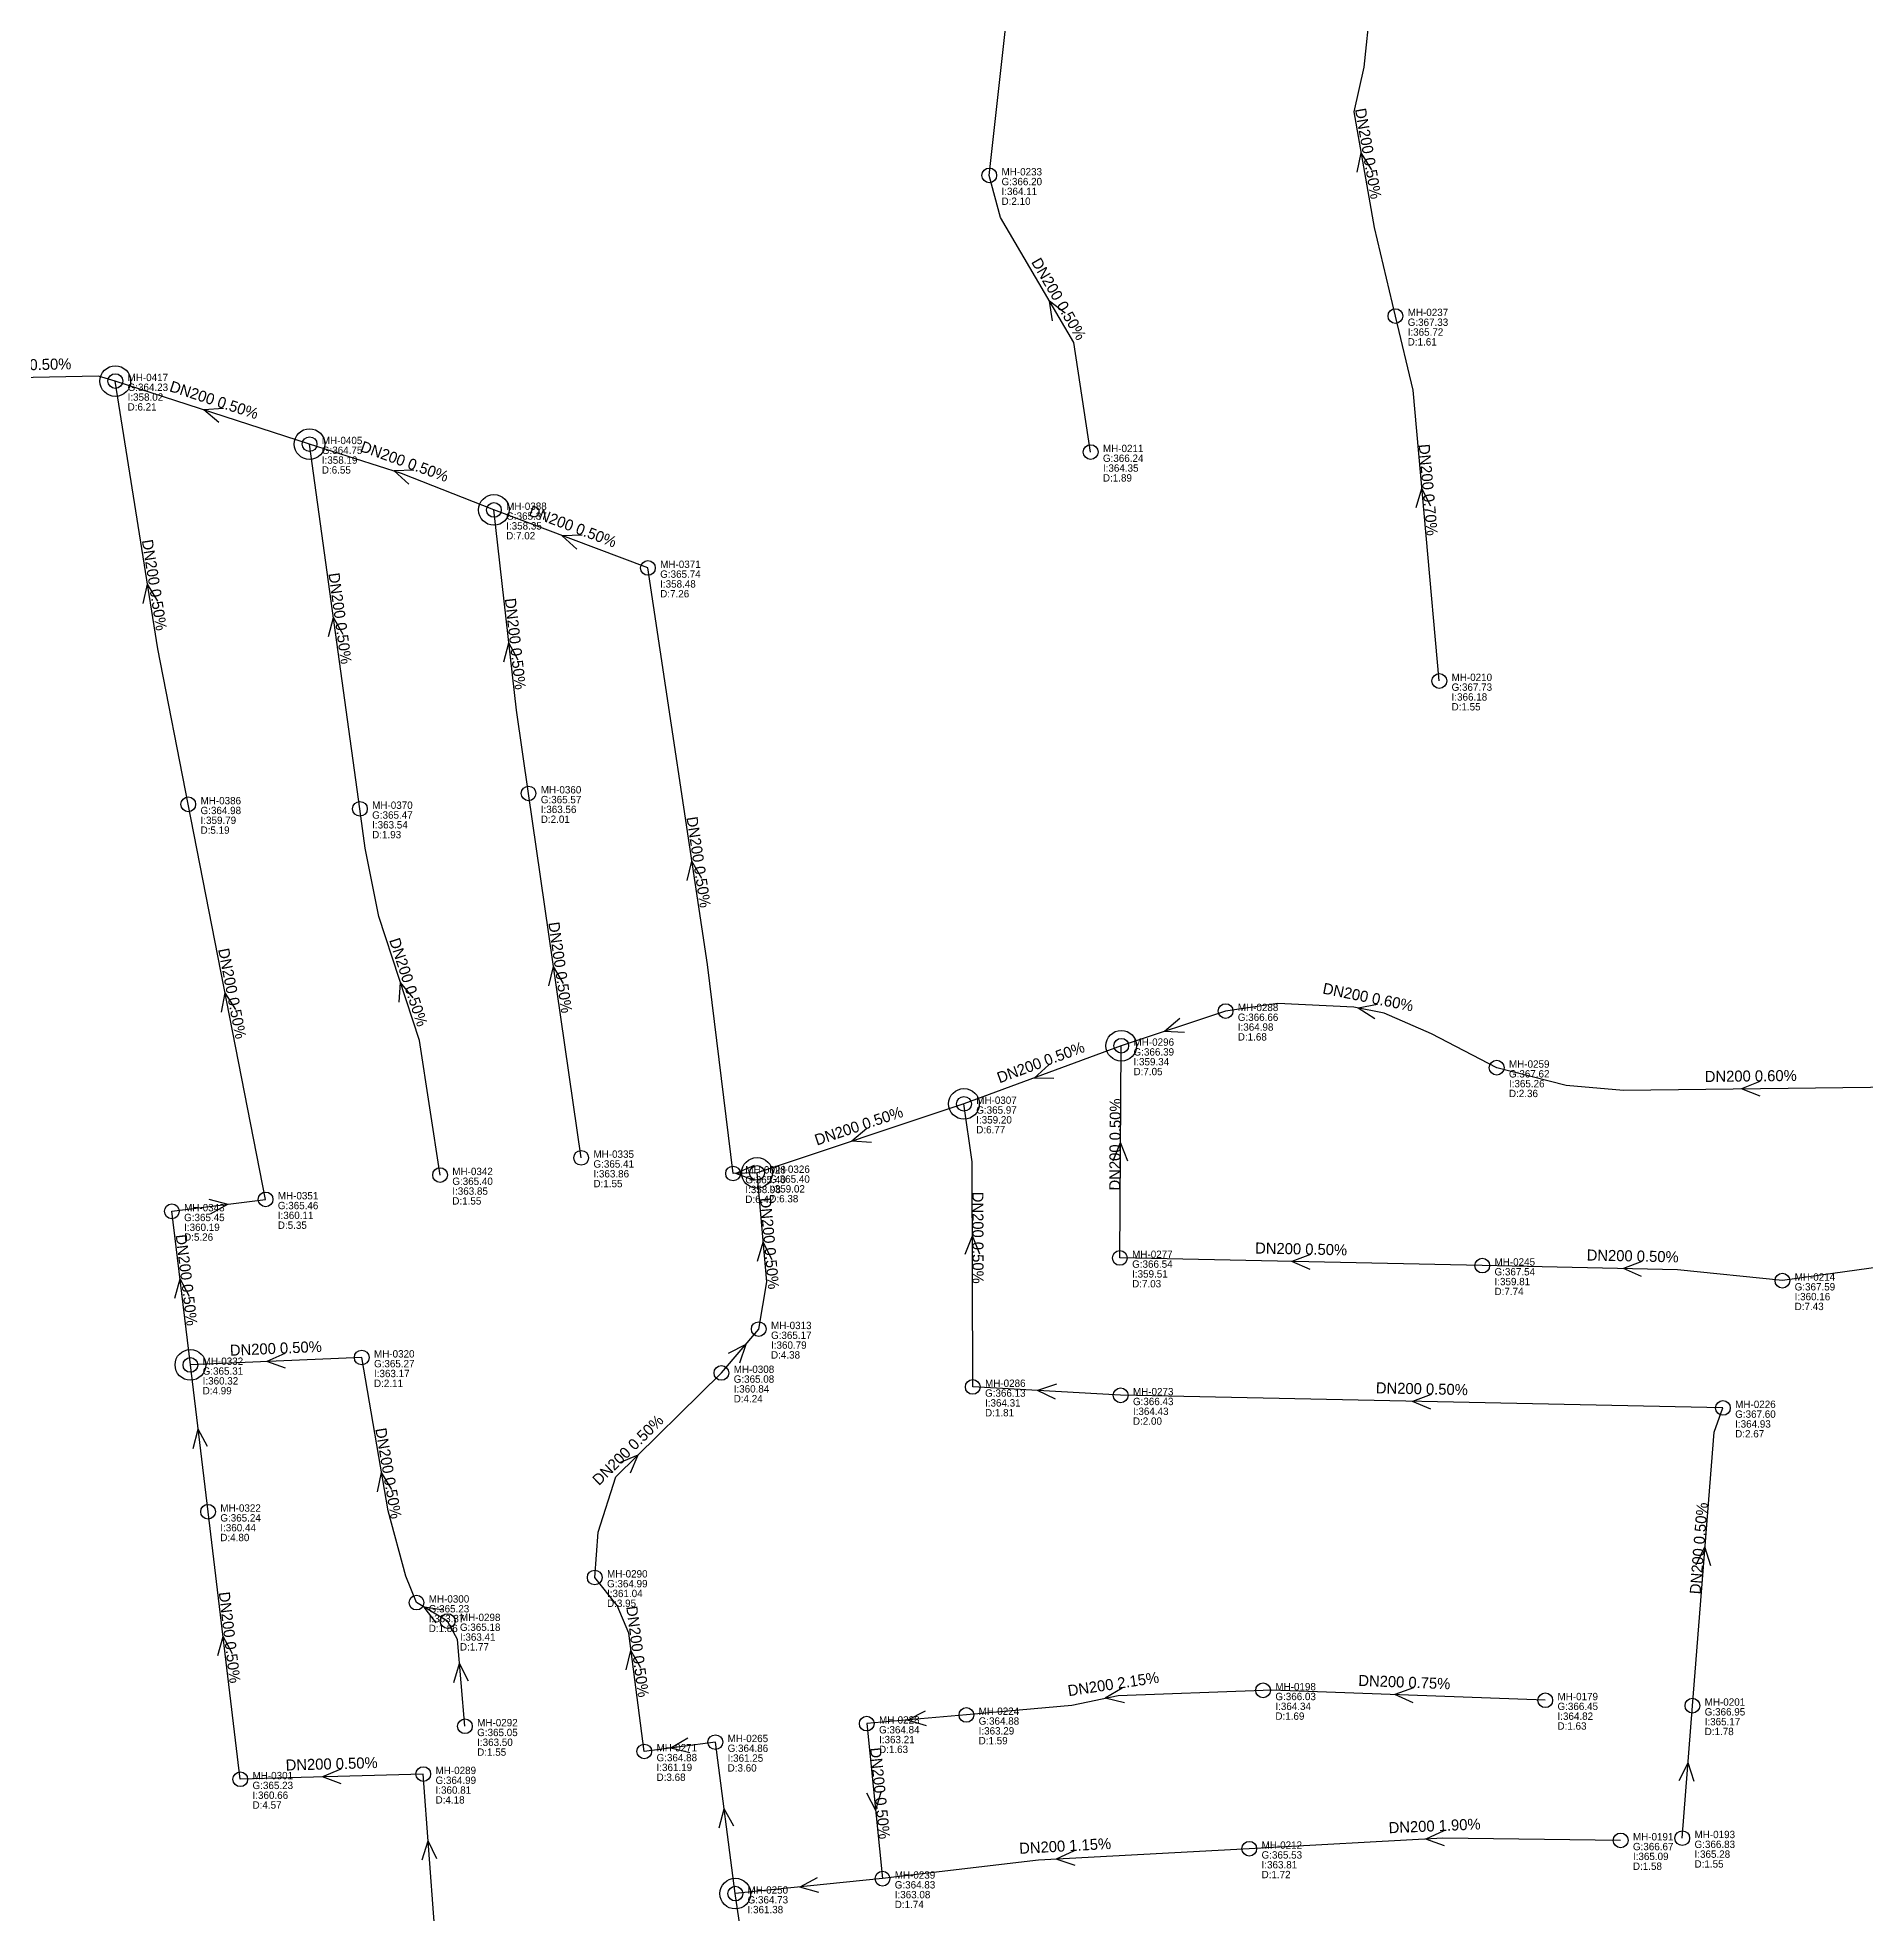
# Model space of a CAD drawing. Header units: metres. Extents: x 449149 to 451990, y 2566737 to 2570847.
# Drawn here: x 450439.7 to 450737.7, y 2569558.1 to 2569864 of the extents above; entities that cross this region are included whole.
import ezdxf
from ezdxf.enums import TextEntityAlignment as Align

# ---------------------------------------------------------------- set-up
doc = ezdxf.new("R2010")
doc.units = ezdxf.units.M
for name, color, linetype in [('SEW-DROP', 6, 'Continuous'), ('SEW-LABEL', 2, 'Continuous'), ('SEW-MH', 7, 'Continuous'), ('SEW-MH-LABEL', 8, 'Continuous'), ('SEW-PIPE-DN200', 3, 'Continuous')]:
    doc.layers.add(name, color=color, linetype=linetype)

msp = doc.modelspace()

# ---------------------------------------------------------------- linework, layer by layer
at = {"layer": 'SEW-DROP'}
for centre in [(450452.34, 2569808.03), (450483.99, 2569797.76), (450514.03, 2569787.04), (450616.25, 2569699.71), (450590.62, 2569690.24), (450556.9, 2569678.99), (450464.57, 2569647.7), (450553.36, 2569561.53)]:
    msp.add_circle(centre, 2.5, dxfattribs=at)
at = {"layer": 'SEW-LABEL'}
for p, q in [((450654.7, 2569842.07), (450655.36, 2569845.23)), ((450657.06, 2569842.49), (450655.36, 2569845.23)), ((450605.02, 2569817.87), (450604.55, 2569821.06)), ((450607.1, 2569819.08), (450604.55, 2569821.06)), ((450469.96, 2569803.57), (450466.74, 2569803.36)), ((450469.22, 2569801.29), (450466.74, 2569803.36)), ((450501, 2569793.51), (450497.77, 2569793.4)), ((450500.19, 2569791.26), (450497.77, 2569793.4)), ((450664.31, 2569787.43), (450665.24, 2569790.53)), ((450666.7, 2569787.65), (450665.24, 2569790.53)), ((450528.4, 2569782.91), (450525.17, 2569782.84)), ((450527.56, 2569780.66), (450525.17, 2569782.84)), ((450456.88, 2569771.79), (450457.6, 2569774.95)), ((450459.25, 2569772.17), (450457.6, 2569774.95)), ((450487.1, 2569766.39), (450487.88, 2569769.53)), ((450489.48, 2569766.72), (450487.88, 2569769.53)), ((450515.62, 2569762.29), (450516.47, 2569765.4)), ((450518, 2569762.56), (450516.47, 2569765.4)), ((450545.54, 2569726.64), (450546.29, 2569729.78)), ((450547.92, 2569726.99), (450546.29, 2569729.78)), ((450522.99, 2569709.48), (450523.75, 2569712.62)), ((450525.36, 2569709.83), (450523.75, 2569712.62)), ((450469.63, 2569705.16), (450470.24, 2569708.34)), ((450471.99, 2569705.62), (450470.24, 2569708.34)), ((450498.58, 2569706.8), (450498.8, 2569710.02)), ((450500.87, 2569707.54), (450498.8, 2569710.02)), ((450658.01, 2569706.44), (450654.83, 2569705.86)), ((450657.54, 2569704.09), (450654.83, 2569705.86)), ((450625.79, 2569704.15), (450623.32, 2569702.06)), ((450626.55, 2569701.87), (450623.32, 2569702.06)), ((450604.43, 2569696.62), (450602.03, 2569694.45)), ((450605.26, 2569694.37), (450602.03, 2569694.45)), ((450720.31, 2569693.91), (450717.33, 2569692.67)), ((450720.34, 2569691.51), (450717.33, 2569692.67)), ((450574.8, 2569686.22), (450572.34, 2569684.14)), ((450575.56, 2569683.95), (450572.34, 2569684.14)), ((450614.92, 2569680.93), (450616.15, 2569683.92)), ((450617.32, 2569680.91), (450616.15, 2569683.92)), ((450556.41, 2569680.17), (450553.45, 2569678.9)), ((450556.47, 2569677.77), (450553.45, 2569678.9)), ((450467.55, 2569674.7), (450470.67, 2569673.89)), ((450467.85, 2569672.32), (450470.67, 2569673.89)), ((450556.99, 2569664.62), (450557.92, 2569667.71)), ((450559.38, 2569664.83), (450557.92, 2569667.71)), ((450590.81, 2569665.72), (450592, 2569668.72)), ((450593.21, 2569665.73), (450592, 2569668.72)), ((450647.07, 2569665.67), (450644.04, 2569664.53)), ((450462.05, 2569658.58), (450462.88, 2569661.71)), ((450464.43, 2569658.87), (450462.88, 2569661.71)), ((450647.01, 2569663.27), (450644.04, 2569664.53)), ((450701.09, 2569664.53), (450698.06, 2569663.39)), ((450701.03, 2569662.13), (450698.06, 2569663.39)), ((450479.98, 2569649.56), (450477.03, 2569648.24)), ((450552.26, 2569649.6), (450555.11, 2569651.1)), ((450554.08, 2569648.04), (450555.11, 2569651.1)), ((450480.08, 2569647.16), (450477.03, 2569648.24)), ((450605.67, 2569644.54), (450602.6, 2569643.51)), ((450605.53, 2569642.14), (450602.6, 2569643.51)), ((450666.74, 2569642.88), (450663.71, 2569641.74)), ((450666.69, 2569640.48), (450663.71, 2569641.74)), ((450465, 2569634.1), (450465.83, 2569637.23)), ((450467.38, 2569634.39), (450465.83, 2569637.23)), ((450534.57, 2569631.8), (450537.55, 2569633.05)), ((450536.26, 2569630.09), (450537.55, 2569633.05)), ((450495.05, 2569627), (450495.72, 2569630.16)), ((450497.41, 2569627.41), (450495.72, 2569630.16)), ((450709.92, 2569615.14), (450711.36, 2569618.03)), ((450712.32, 2569614.95), (450711.36, 2569618.03)), ((450504.62, 2569605.66), (450502.66, 2569608.22)), ((450505.85, 2569607.72), (450502.66, 2569608.22)), ((450469.06, 2569600.34), (450469.9, 2569603.46)), ((450471.45, 2569600.63), (450469.9, 2569603.46)), ((450535.56, 2569598.02), (450536.36, 2569601.15)), ((450537.94, 2569598.33), (450536.36, 2569601.15)), ((450507.48, 2569595.96), (450508.41, 2569599.06)), ((450509.87, 2569596.17), (450508.41, 2569599.06)), ((450616.4, 2569595.02), (450613.61, 2569593.39)), ((450663.89, 2569595.05), (450660.84, 2569593.96)), ((450584.28, 2569591.27), (450581.4, 2569589.82)), ((450616.75, 2569592.65), (450613.61, 2569593.39)), ((450663.8, 2569592.65), (450660.84, 2569593.96)), ((450584.49, 2569588.88), (450581.4, 2569589.82)), ((450545.65, 2569586.84), (450542.83, 2569585.26)), ((450545.96, 2569584.46), (450542.83, 2569585.26)), ((450707.17, 2569579.96), (450708.6, 2569582.86)), ((450709.57, 2569579.78), (450708.6, 2569582.86)), ((450489.08, 2569581.83), (450486.11, 2569580.55)), ((450489.15, 2569579.43), (450486.11, 2569580.55)), ((450574.72, 2569577.97), (450576.21, 2569575.11)), ((450577.1, 2569578.21), (450576.21, 2569575.11)), ((450550.74, 2569572.23), (450551.54, 2569575.36)), ((450553.12, 2569572.55), (450551.54, 2569575.36)), ((450502.36, 2569567.03), (450503.33, 2569570.11)), ((450504.75, 2569567.21), (450503.33, 2569570.11)), ((450668.79, 2569571.74), (450665.85, 2569570.41)), ((450668.89, 2569569.34), (450665.85, 2569570.41)), ((450608.59, 2569568.49), (450605.66, 2569567.13)), ((450608.72, 2569566.1), (450605.66, 2569567.13)), ((450566.72, 2569564.1), (450563.86, 2569562.6)), ((450566.96, 2569561.71), (450563.86, 2569562.6))]:
    msp.add_line(p, q, dxfattribs=at)
at = {"layer": 'SEW-MH'}
for centre in [(450594.74, 2569841.55), (450660.92, 2569818.63), (450452.34, 2569808.03), (450483.99, 2569797.76), (450611.26, 2569796.46), (450514.03, 2569787.04), (450539.12, 2569777.58), (450668.07, 2569759.16), (450519.67, 2569740.83), (450464.23, 2569739.06), (450492.19, 2569738.32), (450633.24, 2569705.36), (450616.25, 2569699.71), (450677.42, 2569696.14), (450590.62, 2569690.24), (450528.25, 2569681.45), (450552.99, 2569678.89), (450556.9, 2569678.99), (450505.25, 2569678.63), (450461.55, 2569672.73), (450476.82, 2569674.67), (450616.02, 2569665.13), (450675.07, 2569663.88), (450723.97, 2569661.43), (450557.18, 2569653.53), (450492.49, 2569648.9), (450464.57, 2569647.7), (450551.1, 2569646.39), (450592.05, 2569644.11), (450616.15, 2569642.74), (450714.28, 2569640.68), (450467.45, 2569623.77), (450530.46, 2569613.05), (450501.41, 2569608.96), (450506.49, 2569605.95), (450639.36, 2569594.66), (450685.33, 2569593.05), (450591.01, 2569590.66), (450709.31, 2569592.16), (450509.3, 2569588.8), (450574.78, 2569589.24), (450538.53, 2569584.7), (450550.11, 2569586.22), (450502.52, 2569581.01), (450472.7, 2569580.17), (450637.11, 2569568.84), (450697.62, 2569570.2), (450707.66, 2569570.57), (450577.34, 2569563.97), (450553.36, 2569561.53)]:
    msp.add_circle(centre, 1.2, dxfattribs=at)
at = {"layer": 'SEW-PIPE-DN200'}
for points in [[(450594.74, 2569841.55), (450594.74, 2569841.55), (450601.34, 2569901.19)], [(450660.92, 2569818.63), (450657.5, 2569833.04), (450654.19, 2569851.89), (450655.85, 2569859.17), (450656.84, 2569869.09), (450656.84, 2569869.09)], [(450611.26, 2569796.46), (450608.5, 2569814.3), (450596.59, 2569834.67), (450594.74, 2569841.55)], [(450668.07, 2569759.16), (450663.79, 2569806.58), (450660.92, 2569818.63)], [(450452.34, 2569808.03), (450449.59, 2569808.86), (450422.94, 2569808.27)], [(450464.23, 2569739.06), (450459.27, 2569764.41), (450452.34, 2569808.03)], [(450483.99, 2569797.76), (450452.34, 2569808.03)], [(450492.19, 2569738.32), (450483.99, 2569797.76)], [(450514.03, 2569787.04), (450498.96, 2569792.98), (450483.99, 2569797.76)], [(450539.12, 2569777.58), (450539.12, 2569777.58), (450514.03, 2569787.04)], [(450519.67, 2569740.83), (450517.72, 2569754.38), (450514.03, 2569787.04)], [(450552.99, 2569678.89), (450548.81, 2569712.97), (450539.12, 2569777.58)], [(450476.82, 2569674.67), (450464.23, 2569739.06)], [(450505.25, 2569678.63), (450501.88, 2569700.56), (450495.3, 2569720.76), (450493.07, 2569731.9), (450492.19, 2569738.32)], [(450528.25, 2569681.45), (450519.67, 2569740.83)], [(450633.24, 2569705.36), (450633.24, 2569705.36), (450616.25, 2569699.71)], [(450677.42, 2569696.14), (450666.81, 2569701.64), (450659.08, 2569705), (450654.13, 2569706), (450641.75, 2569706.62), (450633.24, 2569705.36)], [(450616.25, 2569699.71), (450590.62, 2569690.24)], [(450616.02, 2569665.13), (450616.25, 2569699.71)], [(450760.63, 2569693.19), (450698.08, 2569692.44), (450688.76, 2569693.25), (450677.42, 2569696.14)], [(450590.62, 2569690.24), (450556.9, 2569678.99)], [(450592.05, 2569644.11), (450591.97, 2569680.82), (450590.62, 2569690.24)], [(450556.9, 2569678.99), (450552.99, 2569678.89)], [(450557.18, 2569653.53), (450557.18, 2569653.53), (450558.51, 2569661.21), (450556.9, 2569678.99)], [(450461.55, 2569672.73), (450476.82, 2569674.67)], [(450464.57, 2569647.7), (450461.55, 2569672.73)], [(450675.07, 2569663.88), (450616.02, 2569665.13)], [(450764.64, 2569667.12), (450723.97, 2569661.43)], [(450723.97, 2569661.43), (450706.9, 2569663.2), (450675.07, 2569663.88)], [(450551.1, 2569646.39), (450557.18, 2569653.53)], [(450492.49, 2569648.9), (450464.57, 2569647.7)], [(450467.45, 2569623.77), (450464.57, 2569647.7)], [(450501.41, 2569608.96), (450501.41, 2569608.96), (450499.66, 2569613.25), (450496.8, 2569623.89), (450492.49, 2569648.9)], [(450530.46, 2569613.05), (450530.99, 2569620.46), (450533.9, 2569629.46), (450551.1, 2569646.39)], [(450616.15, 2569642.74), (450592.05, 2569644.11)], [(450714.28, 2569640.68), (450616.15, 2569642.74)], [(450709.31, 2569592.16), (450712.84, 2569636.76), (450714.28, 2569640.68)], [(450472.7, 2569580.17), (450467.45, 2569623.77)], [(450538.53, 2569584.7), (450535.99, 2569603.99), (450534.13, 2569608.49), (450530.46, 2569613.05), (450530.46, 2569613.05)], [(450506.49, 2569605.95), (450506.49, 2569605.95), (450501.41, 2569608.96)], [(450509.3, 2569588.8), (450508.07, 2569602.93), (450506.49, 2569605.95)], [(450639.36, 2569594.66), (450615.73, 2569593.74), (450608.18, 2569592.17), (450591.01, 2569590.66)], [(450685.33, 2569593.05), (450640.78, 2569594.71), (450639.36, 2569594.66)], [(450707.66, 2569570.57), (450709.31, 2569592.16)], [(450591.01, 2569590.66), (450574.78, 2569589.24)], [(450574.78, 2569589.24), (450577.34, 2569563.97)], [(450550.11, 2569586.22), (450538.53, 2569584.7)], [(450553.36, 2569561.53), (450550.11, 2569586.22)], [(450502.52, 2569581.01), (450472.7, 2569580.17)], [(450504.36, 2569556.23), (450502.52, 2569581.01)], [(450697.62, 2569570.2), (450668.62, 2569570.55), (450637.11, 2569568.84)], [(450637.11, 2569568.84), (450602.74, 2569566.97), (450577.34, 2569563.97)], [(450577.34, 2569563.97), (450553.36, 2569561.53)], [(450557.1, 2569536.34), (450553.36, 2569561.53)]]:
    msp.add_lwpolyline(points, dxfattribs=at)

# ---------------------------------------------------------------- texts
at = {"layer": 'SEW-LABEL'}
for s, rotation, p in [('DN200 0.50%', 279.9504, (450655.62, 2569844.96)), ('DN200 0.50%', 300.3026, (450605.3, 2569820.97)), ('DN200 0.50%', 1.2689, (450437.7, 2569809.79)), ('DN200 0.50%', 342.0201, (450468.16, 2569804.1)), ('DN200 0.50%', 340.1681, (450499.18, 2569794.09)), ('DN200 0.70%', 275.1634, (450665.37, 2569790.23)), ('DN200 0.50%', 339.3402, (450526.58, 2569783.51)), ('DN200 0.50%', 279.0277, (450457.83, 2569774.66)), ('DN200 0.50%', 277.8521, (450488.09, 2569769.24)), ('DN200 0.50%', 276.4418, (450516.64, 2569765.11)), ('DN200 0.50%', 278.5238, (450546.51, 2569729.5)), ('DN200 0.50%', 278.2164, (450523.96, 2569712.34)), ('DN200 0.50%', 288.0243, (450499.26, 2569709.8)), ('DN200 0.50%', 281.0642, (450470.52, 2569708.06)), ('DN200 0.60%', 348.6358, (450656.3, 2569706.76)), ('DN200 0.50%', 20.2731, (450603.44, 2569696.17)), ('DN200 0.60%', 0.6874, (450718.83, 2569693.89)), ('DN200 0.50%', 18.4527, (450573.76, 2569685.81)), ('DN200 0.50%', 89.6038, (450616.13, 2569683.62)), ('DN200 0.50%', 275.1691, (450558.05, 2569667.42)), ('DN200 0.50%', 270.1228, (450592, 2569668.42)), ('DN200 0.50%', 276.8702, (450463.06, 2569661.42)), ('DN200 0.50%', 358.7858, (450645.54, 2569665.7)), ('DN200 0.50%', 358.7858, (450699.56, 2569664.56)), ('DN200 0.50%', 2.4538, (450478.53, 2569649.5)), ('DN200 0.50%', 358.7978, (450665.21, 2569642.91)), ('DN200 0.50%', 279.7833, (450495.97, 2569629.88)), ('DN200 0.50%', 44.5562, (450536.49, 2569633.2)), ('DN200 0.50%', 85.4755, (450711.24, 2569617.74)), ('DN200 0.50%', 276.8699, (450470.08, 2569603.17)), ('DN200 0.50%', 277.4968, (450536.56, 2569600.86)), ('DN200 2.15%', 8.5463, (450615.09, 2569594.81)), ('DN200 0.75%', 357.8658, (450662.34, 2569595.11)), ('DN200 0.50%', -84.2243, (450576.06, 2569577.8)), ('DN200 0.50%', 1.5985, (450487.61, 2569581.79)), ('DN200 1.90%', 2.4202, (450667.34, 2569571.68)), ('DN200 1.15%', 3.1033, (450607.15, 2569568.41))]:
    msp.add_text(s, height=1.8, rotation=rotation, dxfattribs=at).set_placement(p, align=Align.CENTER)
at = {"layer": 'SEW-MH-LABEL'}
for s, p in [('MH-0233', (450596.74, 2569841.55)), ('G:366.20', (450596.74, 2569839.95)), ('I:364.11', (450596.74, 2569838.35)), ('D:2.10', (450596.74, 2569836.75)), ('G:367.33', (450662.92, 2569817.03)), ('MH-0237', (450662.92, 2569818.63)), ('D:1.61', (450662.92, 2569813.83)), ('I:365.72', (450662.92, 2569815.43)), ('MH-0417', (450454.34, 2569808.03)), ('G:364.23', (450454.34, 2569806.43)), ('I:358.02', (450454.34, 2569804.83)), ('D:6.21', (450454.34, 2569803.23)), ('G:364.75', (450485.99, 2569796.16)), ('MH-0405', (450485.99, 2569797.76)), ('MH-0211', (450613.26, 2569796.46)), ('D:6.55', (450485.99, 2569792.96)), ('I:358.19', (450485.99, 2569794.56)), ('G:366.24', (450613.26, 2569794.86)), ('I:364.35', (450613.26, 2569793.26)), ('D:1.89', (450613.26, 2569791.66)), ('MH-0388', (450516.03, 2569787.04)), ('G:365.37', (450516.03, 2569785.44)), ('I:358.35', (450516.03, 2569783.84)), ('D:7.02', (450516.03, 2569782.24)), ('MH-0371', (450541.12, 2569777.58)), ('G:365.74', (450541.12, 2569775.98)), ('I:358.48', (450541.12, 2569774.38)), ('D:7.26', (450541.12, 2569772.78)), ('MH-0210', (450670.07, 2569759.16)), ('G:367.73', (450670.07, 2569757.56)), ('I:366.18', (450670.07, 2569755.96)), ('D:1.55', (450670.07, 2569754.36)), ('MH-0360', (450521.67, 2569740.83)), ('G:364.98', (450466.23, 2569737.46)), ('MH-0386', (450466.23, 2569739.06)), ('MH-0370', (450494.19, 2569738.32)), ('G:365.57', (450521.67, 2569739.23)), ('I:363.56', (450521.67, 2569737.63)), ('D:5.19', (450466.23, 2569734.26)), ('I:359.79', (450466.23, 2569735.86)), ('G:365.47', (450494.19, 2569736.72)), ('I:363.54', (450494.19, 2569735.12)), ('D:2.01', (450521.67, 2569736.03)), ('D:1.93', (450494.19, 2569733.52)), ('G:366.66', (450635.24, 2569703.76)), ('MH-0288', (450635.24, 2569705.36)), ('D:1.68', (450635.24, 2569700.56)), ('I:364.98', (450635.24, 2569702.16)), ('G:366.39', (450618.25, 2569698.11)), ('MH-0296', (450618.25, 2569699.71)), ('D:7.05', (450618.25, 2569694.91)), ('I:359.34', (450618.25, 2569696.51)), ('G:367.62', (450679.42, 2569694.54)), ('MH-0259', (450679.42, 2569696.14)), ('D:2.36', (450679.42, 2569691.34)), ('I:365.26', (450679.42, 2569692.94)), ('G:365.97', (450592.62, 2569688.64)), ('MH-0307', (450592.62, 2569690.24)), ('D:6.77', (450592.62, 2569685.44)), ('I:359.20', (450592.62, 2569687.04)), ('G:365.41', (450530.25, 2569679.85)), ('MH-0335', (450530.25, 2569681.45)), ('MH-0328', (450554.99, 2569678.89)), ('MH-0326', (450558.9, 2569678.99)), ('G:365.40', (450507.25, 2569677.03)), ('MH-0342', (450507.25, 2569678.63)), ('D:1.55', (450530.25, 2569676.65)), ('I:363.86', (450530.25, 2569678.25)), ('G:365.40', (450554.99, 2569677.29)), ('I:358.98', (450554.99, 2569675.69)), ('G:365.40', (450558.9, 2569677.39)), ('I:359.02', (450558.9, 2569675.79)), ('MH-0343', (450463.55, 2569672.73)), ('G:365.46', (450478.82, 2569673.07)), ('MH-0351', (450478.82, 2569674.67)), ('D:1.55', (450507.25, 2569673.83)), ('I:363.85', (450507.25, 2569675.43)), ('D:6.42', (450554.99, 2569674.09)), ('D:6.38', (450558.9, 2569674.19)), ('G:365.45', (450463.55, 2569671.13)), ('I:360.19', (450463.55, 2569669.53)), ('D:5.35', (450478.82, 2569669.87)), ('I:360.11', (450478.82, 2569671.47)), ('D:5.26', (450463.55, 2569667.93)), ('G:366.54', (450618.02, 2569663.53)), ('MH-0277', (450618.02, 2569665.13)), ('MH-0245', (450677.07, 2569663.88)), ('D:7.03', (450618.02, 2569660.33)), ('I:359.51', (450618.02, 2569661.93)), ('G:367.54', (450677.07, 2569662.28)), ('I:359.81', (450677.07, 2569660.68)), ('MH-0214', (450725.97, 2569661.43)), ('D:7.74', (450677.07, 2569659.08)), ('G:367.59', (450725.97, 2569659.83)), ('I:360.16', (450725.97, 2569658.23)), ('D:7.43', (450725.97, 2569656.63)), ('G:365.17', (450559.18, 2569651.93)), ('MH-0313', (450559.18, 2569653.53)), ('MH-0320', (450494.49, 2569648.9)), ('D:4.38', (450559.18, 2569648.73)), ('I:360.79', (450559.18, 2569650.33)), ('G:365.31', (450466.57, 2569646.1)), ('MH-0332', (450466.57, 2569647.7)), ('G:365.27', (450494.49, 2569647.3)), ('I:363.17', (450494.49, 2569645.7)), ('MH-0308', (450553.1, 2569646.39)), ('D:4.99', (450466.57, 2569642.9)), ('I:360.32', (450466.57, 2569644.5)), ('D:2.11', (450494.49, 2569644.1)), ('G:365.08', (450553.1, 2569644.79)), ('I:360.84', (450553.1, 2569643.19)), ('G:366.13', (450594.05, 2569642.51)), ('MH-0286', (450594.05, 2569644.11)), ('MH-0273', (450618.15, 2569642.74)), ('D:4.24', (450553.1, 2569641.59)), ('D:1.81', (450594.05, 2569639.31)), ('I:364.31', (450594.05, 2569640.91)), ('G:366.43', (450618.15, 2569641.14)), ('I:364.43', (450618.15, 2569639.54)), ('G:367.60', (450716.28, 2569639.08)), ('MH-0226', (450716.28, 2569640.68)), ('D:2.00', (450618.15, 2569637.94)), ('D:2.67', (450716.28, 2569635.88)), ('I:364.93', (450716.28, 2569637.48)), ('MH-0322', (450469.45, 2569623.77)), ('G:365.24', (450469.45, 2569622.17)), ('I:360.44', (450469.45, 2569620.57)), ('D:4.80', (450469.45, 2569618.97)), ('G:364.99', (450532.46, 2569611.45)), ('MH-0290', (450532.46, 2569613.05)), ('MH-0300', (450503.41, 2569608.96)), ('I:361.04', (450532.46, 2569609.85)), ('G:365.23', (450503.41, 2569607.36)), ('I:363.37', (450503.41, 2569605.76)), ('MH-0298', (450508.49, 2569605.95)), ('D:3.95', (450532.46, 2569608.25)), ('D:1.86', (450503.41, 2569604.16)), ('G:365.18', (450508.49, 2569604.35)), ('I:363.41', (450508.49, 2569602.75)), ('D:1.77', (450508.49, 2569601.15)), ('G:366.03', (450641.36, 2569593.06)), ('MH-0198', (450641.36, 2569594.66)), ('MH-0179', (450687.33, 2569593.05)), ('MH-0224', (450593.01, 2569590.66)), ('I:364.34', (450641.36, 2569591.46)), ('G:366.45', (450687.33, 2569591.45)), ('G:366.95', (450711.31, 2569590.56)), ('MH-0201', (450711.31, 2569592.16)), ('G:365.05', (450511.3, 2569587.2)), ('MH-0292', (450511.3, 2569588.8)), ('G:364.84', (450576.78, 2569587.64)), ('MH-0228', (450576.78, 2569589.24)), ('G:364.88', (450593.01, 2569589.06)), ('I:363.29', (450593.01, 2569587.46)), ('D:1.69', (450641.36, 2569589.86)), ('D:1.63', (450687.33, 2569588.25)), ('I:364.82', (450687.33, 2569589.85)), ('D:1.78', (450711.31, 2569587.36)), ('I:365.17', (450711.31, 2569588.96)), ('D:1.55', (450511.3, 2569584)), ('I:363.50', (450511.3, 2569585.6)), ('MH-0271', (450540.53, 2569584.7)), ('G:364.86', (450552.11, 2569584.62)), ('MH-0265', (450552.11, 2569586.22)), ('D:1.63', (450576.78, 2569584.44)), ('I:363.21', (450576.78, 2569586.04)), ('D:1.59', (450593.01, 2569585.86)), ('MH-0289', (450504.52, 2569581.01)), ('G:364.88', (450540.53, 2569583.1)), ('I:361.19', (450540.53, 2569581.5)), ('D:3.60', (450552.11, 2569581.42)), ('I:361.25', (450552.11, 2569583.02)), ('G:365.23', (450474.7, 2569578.57)), ('MH-0301', (450474.7, 2569580.17)), ('G:364.99', (450504.52, 2569579.41)), ('I:360.81', (450504.52, 2569577.81)), ('D:3.68', (450540.53, 2569579.9)), ('D:4.57', (450474.7, 2569575.37)), ('I:360.66', (450474.7, 2569576.97)), ('D:4.18', (450504.52, 2569576.21)), ('MH-0212', (450639.11, 2569568.84)), ('G:366.67', (450699.62, 2569568.6)), ('MH-0191', (450699.62, 2569570.2)), ('G:366.83', (450709.66, 2569568.97)), ('MH-0193', (450709.66, 2569570.57)), ('G:365.53', (450639.11, 2569567.24)), ('I:363.81', (450639.11, 2569565.64)), ('I:365.09', (450699.62, 2569567)), ('D:1.55', (450709.66, 2569565.77)), ('I:365.28', (450709.66, 2569567.37)), ('MH-0239', (450579.34, 2569563.97)), ('D:1.72', (450639.11, 2569564.04)), ('D:1.58', (450699.62, 2569565.4)), ('G:364.73', (450555.36, 2569559.93)), ('MH-0250', (450555.36, 2569561.53)), ('G:364.83', (450579.34, 2569562.37)), ('I:363.08', (450579.34, 2569560.77)), ('I:361.38', (450555.36, 2569558.33)), ('D:1.74', (450579.34, 2569559.17))]:
    msp.add_text(s, height=1.2, dxfattribs=at).set_placement(p)

doc.saveas('drawing.dxf')
